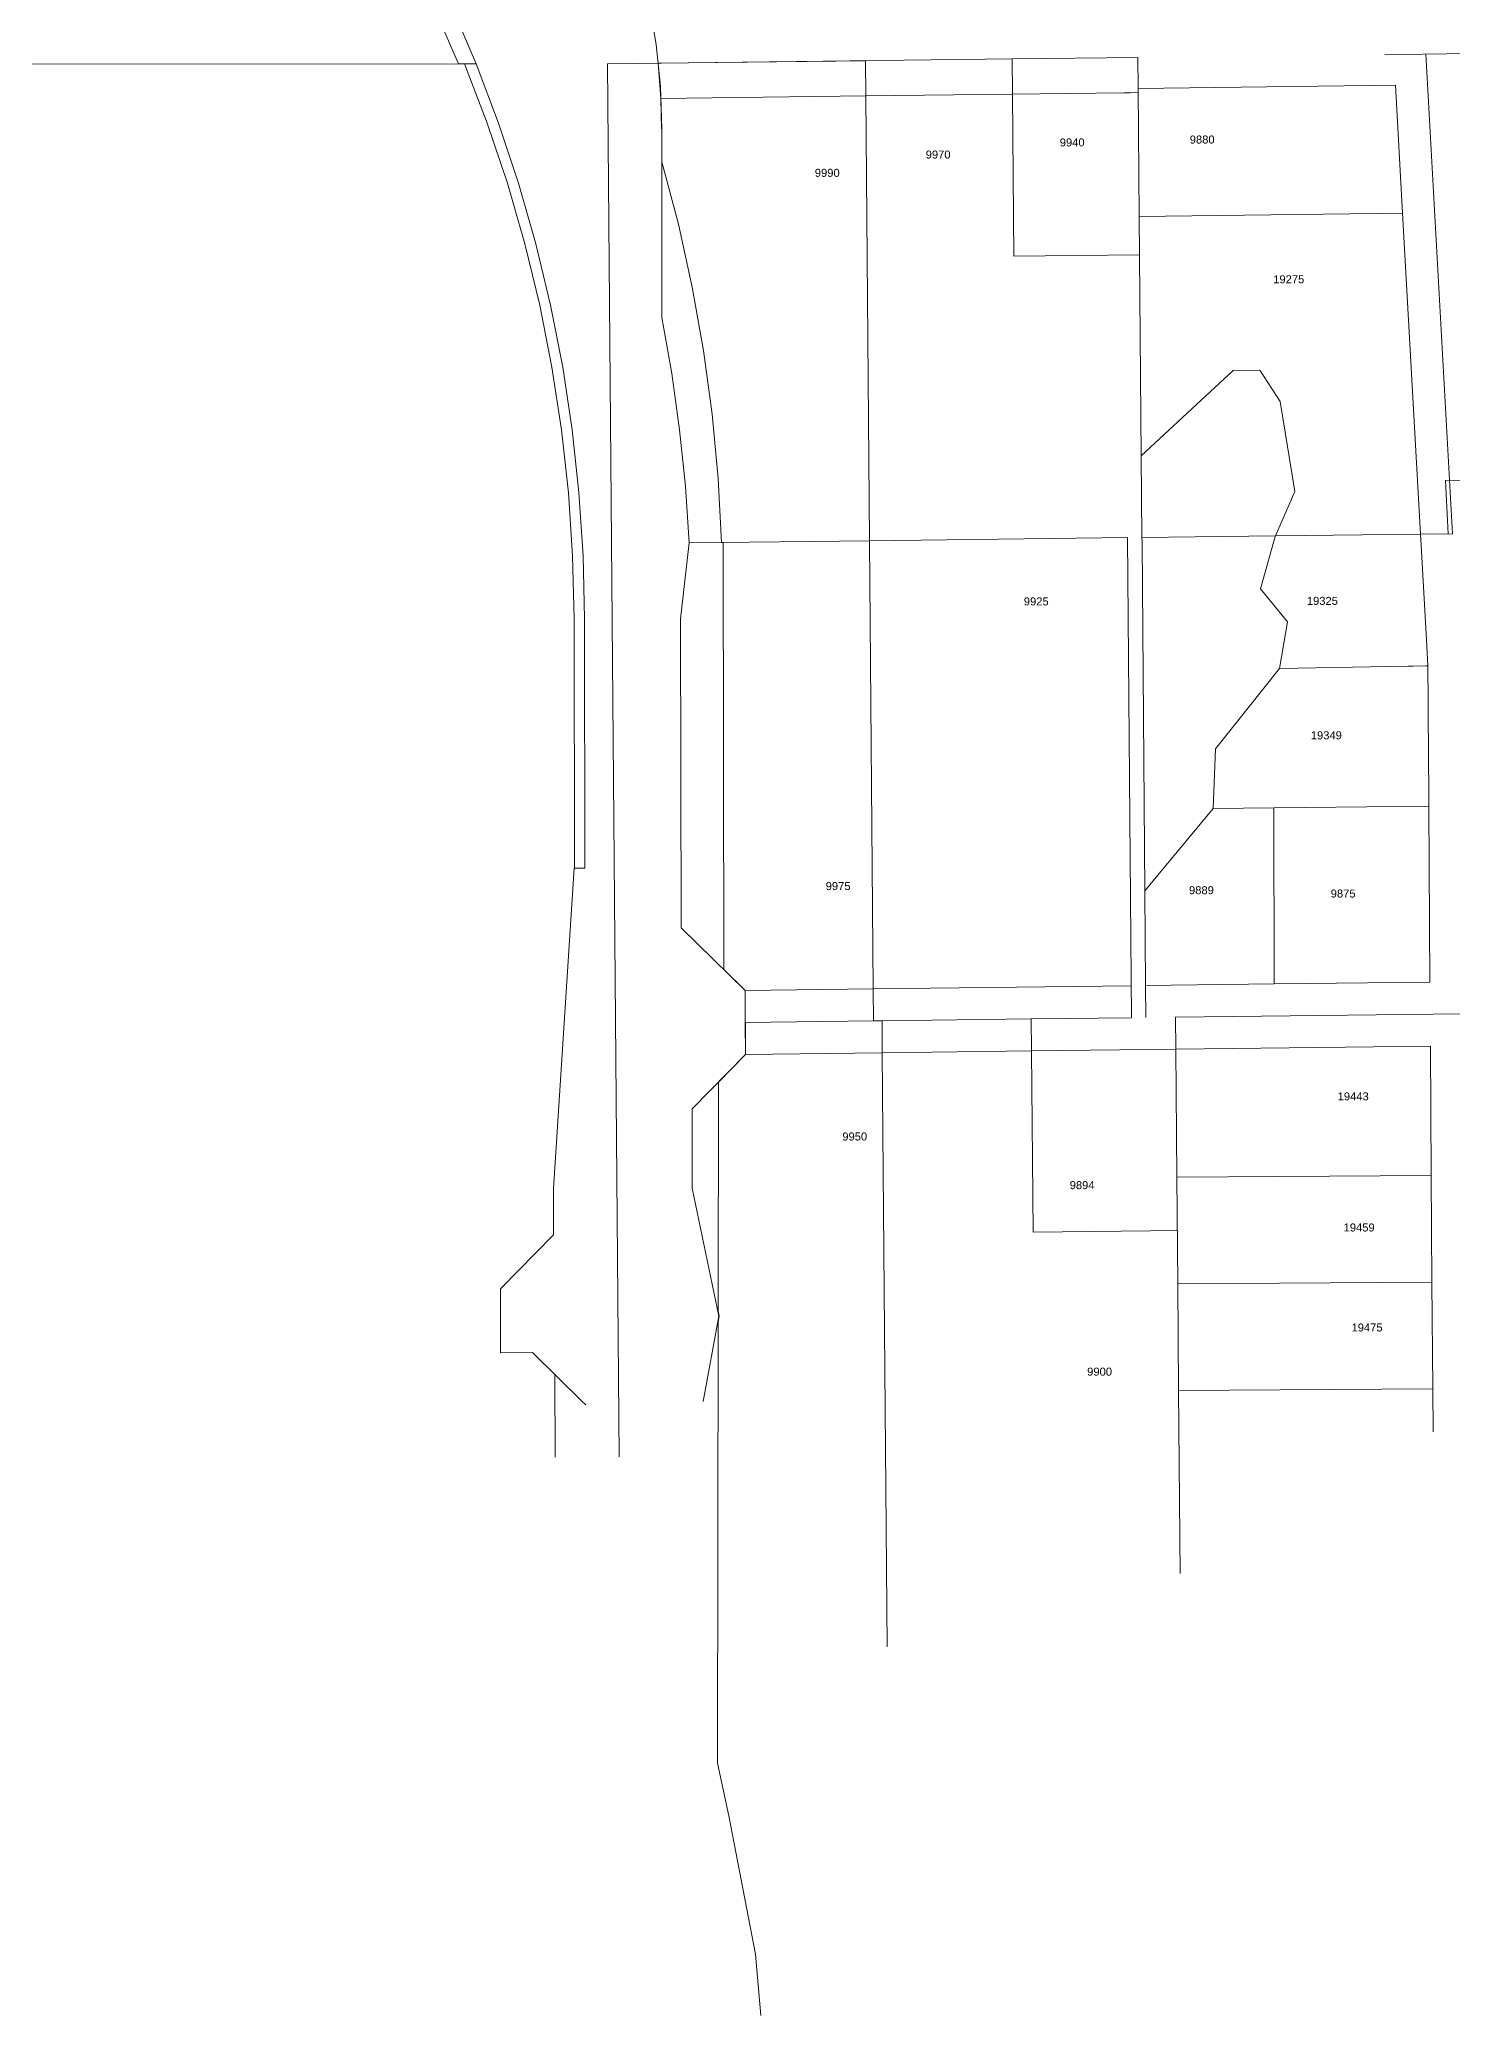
# Model space of a CAD drawing. Header units: feet. Extents: x 865220 to 2821149, y -2240498 to 944432.
# Drawn here: x 2814532 to 2815857, y 936059 to 937911 of the extents above; entities that cross this region are included whole.
import ezdxf
from ezdxf.enums import TextEntityAlignment as Align

# ---------------------------------------------------------------- set-up
doc = ezdxf.new("R2010")
doc.units = ezdxf.units.FT
doc.header["$LTSCALE"] = 0.015
doc.header["$MEASUREMENT"] = 0
doc.layers.add('Dakota County Addresses', color=7, linetype='Continuous')
doc.layers.add('Dakota County Parcels', color=7, linetype='Continuous')
doc.styles.add('Dimensions 100', font='arial.ttf')

# ---------------------------------------------------------------- blocks, each defined once
blk = doc.blocks.new('ACMAP_ANN_TEMPLATE_Dakota County Addresses')
at = {"layer": 'Dakota County Addresses', "style": 'Dimensions 100'}
blk.add_attdef('DakotaCountyAddress', text='', height=50, dxfattribs=at).set_placement((0, 0), align=Align.CENTER)

msp = doc.modelspace()

# ---------------------------------------------------------------- linework, layer by layer
at = {"layer": 'Dakota County Parcels', "lineweight": 5}
for p, q in [((2815828.8, 937897), (2816111.3, 937900.5)), ((2813730.3, 937886.9), (2814924.5, 937887.7)), ((2814924.5, 937887.7), (2814930.2, 937887.7)), ((2815064.2, 937887.8), (2815443.6, 937892.4)), ((2815075, 936582.1), (2815064.2, 937887.8)), ((2815111.7, 937888.4), (2815306.1, 937890.7)), ((2815443.6, 937892.4), (2815561.6, 937893.8)), ((2815443.6, 937892.4), (2815443.9, 937859.4)), ((2815561.9, 937864.8), (2815561.6, 937893.8)), ((2815793.1, 937896.6), (2815828.8, 937897)), ((2815831.5, 937897.1), (2815856.5, 937447.4)), ((2815561.9, 937864.8), (2815803.1, 937867.7)), ((2815562.8, 937744.8), (2815561.9, 937864.8)), ((2815803.1, 937867.7), (2815809.8, 937747.8)), ((2815306.4, 937857.7), (2815114.2, 937855.4)), ((2815114.2, 937855.4), (2815114.9, 937827)), ((2815306.4, 937857.7), (2815443.9, 937859.4)), ((2815309.8, 937440.8), (2815306.4, 937857.7)), ((2815443.9, 937859.4), (2815445.2, 937707.4)), ((2815115, 937826.9), (2815115.1, 937795.8)), ((2815115.2, 937650.2), (2815115.1, 937795.8)), ((2815809.8, 937747.8), (2815562.8, 937744.8)), ((2815564.7, 937520.4), (2815562.8, 937744.8)), ((2815809.8, 937747.8), (2815826.5, 937447)), ((2815445.2, 937707.4), (2815563.1, 937708.8)), ((2815564.7, 937520.4), (2815650.8, 937600.3)), ((2815650.8, 937600.3), (2815675.9, 937600.6)), ((2815675.9, 937600.6), (2815695, 937571.4)), ((2815695, 937571.4), (2815708.6, 937487)), ((2815565.3, 937443.9), (2815564.7, 937520.4)), ((2815708.6, 937487), (2815690.4, 937445.4)), ((2815132.7, 937367.7), (2815140.8, 937438.7)), ((2815140.8, 937438.7), (2815309.8, 937440.8)), ((2815172.6, 937439.1), (2815171, 937439.1)), ((2815172.6, 937439.1), (2815173.3, 937038.8)), ((2815309.8, 937440.8), (2815551.8, 937443.7)), ((2815313.3, 937020.8), (2815309.8, 937440.8)), ((2815555.5, 936993.8), (2815551.8, 937443.7)), ((2815690.4, 937445.4), (2815565.3, 937443.9)), ((2815826.5, 937447), (2815690.4, 937445.4)), ((2815856.5, 937447.4), (2815826.5, 937447)), ((2815701.8, 937364.9), (2815676.6, 937395.7)), ((2815033.1, 937133.7), (2815032.8, 937367.4)), ((2815043, 937133.8), (2815042.7, 937367.5)), ((2815133.1, 937078.1), (2815132.7, 937367.7)), ((2815694.4, 937321.2), (2815701.8, 937364.9)), ((2815694.4, 937321.2), (2815634.3, 937245.9)), ((2815634.3, 937245.9), (2815632.2, 937189.7)), ((2815632.2, 937189.7), (2815568.1, 937112.7)), ((2815689, 937190.4), (2815632.2, 937189.7)), ((2815834.3, 937192.1), (2815689, 937190.4)), ((2815835.4, 937027.1), (2815834.3, 937192.1)), ((2815013.5, 936833.8), (2815033, 937133.8)), ((2815568.8, 937023.9), (2815568.1, 937112.7)), ((2815133.1, 937078.1), (2815193.1, 937019.4)), ((2815173.3, 937038.8), (2815193.3, 937019.2)), ((2815193.1, 937019.4), (2815313.3, 937020.8)), ((2815193.2, 936989.4), (2815193.1, 937019.4)), ((2815193.3, 937019.2), (2815193.4, 936959.2)), ((2815313.3, 937020.8), (2815555.3, 937023.8)), ((2815313.6, 936990.8), (2815313.3, 937020.8)), ((2815568.8, 937023.9), (2815689.4, 937025.4)), ((2815569, 936993.9), (2815568.8, 937023.9)), ((2815689.4, 937025.4), (2815835.4, 937027.1)), ((2815321.6, 936990.9), (2815461.5, 936992.6)), ((2815461.5, 936992.6), (2815555.5, 936993.8)), ((2815461.5, 936992.6), (2815461.8, 936962.6)), ((2815596.8, 936994.3), (2815865.6, 936997.5)), ((2815597.1, 936964.3), (2815596.8, 936994.3)), ((2815193.2, 936989.4), (2815313.6, 936990.8)), ((2815193.4, 936959.4), (2815193.2, 936989.4)), ((2815313.6, 936990.8), (2815321.6, 936990.9)), ((2815321.8, 936960.9), (2815321.6, 936990.9)), ((2815143.4, 936908.3), (2815193.4, 936959.4)), ((2815193.4, 936959.2), (2815168.1, 936933.3)), ((2815193.4, 936959.4), (2815321.8, 936960.9)), ((2815321.8, 936960.9), (2815461.8, 936962.6)), ((2815326.4, 936404.1), (2815321.8, 936960.9)), ((2815461.8, 936962.6), (2815571.8, 936964)), ((2815461.8, 936962.6), (2815463.2, 936792.7)), ((2815571.8, 936964), (2815597.1, 936964.3)), ((2815597.1, 936964.3), (2815835.8, 936967.2)), ((2815598.1, 936844.4), (2815597.1, 936964.3)), ((2815835.8, 936967.2), (2815836.6, 936846)), ((2815168.1, 936933.3), (2815167.8, 936718.7)), ((2815143.5, 936834), (2815143.4, 936908.3)), ((2815598.1, 936844.4), (2815836.6, 936846)), ((2815598.9, 936744.4), (2815598.1, 936844.4)), ((2815836.6, 936846), (2815837.3, 936746)), ((2815013.6, 936790.4), (2815013.5, 936833.8)), ((2815143.5, 936834), (2815168.7, 936714)), ((2814963.7, 936739.7), (2815013.6, 936790.4)), ((2815463.2, 936792.7), (2815573.2, 936794)), ((2815573.2, 936794), (2815598.5, 936794.3)), ((2814963.8, 936679.7), (2814963.7, 936739.7)), ((2815598.9, 936744.4), (2815837.3, 936746)), ((2815599.7, 936644.4), (2815598.9, 936744.4)), ((2815837.3, 936746), (2815838, 936646)), ((2815153.8, 936634), (2815168.7, 936714)), ((2814993.8, 936680.1), (2814963.8, 936679.7)), ((2815015, 936581.8), (2815014.9, 936659.3)), ((2815599.7, 936644.4), (2815838, 936646)), ((2815601.1, 936472.9), (2815599.7, 936644.4)), ((2815838, 936646), (2815838.3, 936605.6))]:
    msp.add_line(p, q, dxfattribs=at)
for points in [[(2814940.9, 937887.7), (2814918.4, 937940.2), (2814893.8, 937991.6), (2814867.1, 938042.1), (2814838.3, 938091.4), (2814807.6, 938139.5), (2814774.9, 938186.2), (2814740.3, 938231.6), (2814703.9, 938275.6), (2814665.7, 938318), (2814625.8, 938358.8), (2814584.2, 938398), (2814541.1, 938435.4)], [(2814924.5, 937887.7), (2814902.2, 937938.8), (2814877.7, 937988.9), (2814851.1, 938038), (2814822.4, 938085.8), (2814791.6, 938132.4), (2814758.9, 938177.6), (2814724.3, 938221.3), (2814687.8, 938263.5), (2814649.6, 938304.1), (2814609.6, 938343), (2814568, 938380.2), (2814524.8, 938415.5)], [(2815115, 937826.9), (2815113.7, 937866.5), (2815109.7, 937906), (2815103.2, 937945.1), (2815094.1, 937983.7), (2815082.6, 938021.6), (2815068.5, 938058.7), (2815052.1, 938094.8), (2815033.4, 938129.7), (2815012.4, 938163.3), (2814989.2, 938195.5), (2814964, 938226.1), (2814936.9, 938255), (2814907.9, 938282.1), (2814877.2, 938307.2), (2814844.9, 938330.2)], [(2815032.8, 937367.4), (2815031.4, 937426.7), (2815027.5, 937485.8), (2815021.1, 937544.8), (2815012.1, 937603.4), (2815000.6, 937661.5), (2814986.7, 937719.2), (2814970.3, 937776.1), (2814951.4, 937832.3), (2814930.2, 937887.7)], [(2814930.2, 937887.7), (2814936.6, 937887.7), (2814940.9, 937887.7)], [(2815042.7, 937367.5), (2815041.3, 937426.8), (2815037.4, 937485.9), (2815031, 937544.8), (2815022.2, 937603.4), (2815010.8, 937661.5), (2814996.9, 937719.1), (2814980.7, 937776.1), (2814962, 937832.3), (2814940.9, 937887.7)], [(2815111.7, 937888.4), (2815111.7, 937888.3), (2815114.2, 937855.4)], [(2815306.4, 937857.7), (2815306.1, 937890.7), (2815306.1, 937890.7)], [(2815443.9, 937859.4), (2815548.4, 937860.6), (2815554.3, 937860.7), (2815561.9, 937860.8)], [(2815171, 937439.1), (2815167.9, 937499.3), (2815162.3, 937559.4), (2815154.2, 937619.2), (2815143.6, 937678.6), (2815130.6, 937737.5), (2815115.1, 937795.8)], [(2815140.8, 937438.7), (2815137.3, 937491.9), (2815131.8, 937544.9), (2815124.4, 937597.7), (2815115.2, 937650.2)], [(2815849.9, 937497.3), (2815879.9, 937497.7), (2815879.9, 937497.7)], [(2815852.6, 937447), (2815852.5, 937447.3), (2815849.9, 937497.3)], [(2815568.1, 937112.7), (2815565.4, 937438.9), (2815565.3, 937443.9)], [(2815676.6, 937395.7), (2815689, 937440.4), (2815690.4, 937445.4)], [(2815833.4, 937323.6), (2815832, 937348), (2815826.8, 937442), (2815826.5, 937447)], [(2815833.4, 937323.6), (2815831.5, 937323.6), (2815819.6, 937323.4), (2815814.5, 937323.3), (2815796.9, 937323), (2815694.4, 937321.2)], [(2815834.3, 937192.1), (2815833.9, 937250.4), (2815833.8, 937270.3), (2815833.6, 937298.2), (2815833.4, 937316.2), (2815833.4, 937323.6)], [(2815689.4, 937025.4), (2815689.3, 937035.4), (2815689, 937180.4), (2815689, 937190.4)], [(2815033, 937133.8), (2815039, 937133.8), (2815043, 937133.8)], [(2815167.8, 936718.7), (2815168.8, 936713.9), (2815167.8, 936708.4)], [(2815167.8, 936708.4), (2815167.2, 936295.1), (2815177.9, 936245.8), (2815202.9, 936116.1), (2815207.9, 936058.6)], [(2815043.8, 936630.8), (2815039.8, 936634.7), (2814993.8, 936680.1)]]:
    msp.add_lwpolyline(points, dxfattribs=at)

# ---------------------------------------------------------------- block references
at = {"layer": 'Dakota County Addresses', "lineweight": 5, "xscale": 0.15, "yscale": 0.15, "zscale": 0.15}
for p, values in [((2815499.9, 937810.4), {'DakotaCountyAddress': '9940'}), ((2815621.8, 937813.1), {'DakotaCountyAddress': '9880'}), ((2815270.2, 937781.9), {'DakotaCountyAddress': '9990'}), ((2815374.2, 937799), {'DakotaCountyAddress': '9970'}), ((2815703, 937682.1), {'DakotaCountyAddress': '19275'}), ((2815466.2, 937380.2), {'DakotaCountyAddress': '9925'}), ((2815734.5, 937380.7), {'DakotaCountyAddress': '19325'}), ((2815738.2, 937254.7), {'DakotaCountyAddress': '19349'}), ((2815280.4, 937113.4), {'DakotaCountyAddress': '9975'}), ((2815621.1, 937109.5), {'DakotaCountyAddress': '9889'}), ((2815754, 937106.4), {'DakotaCountyAddress': '9875'}), ((2815763.4, 936916.3), {'DakotaCountyAddress': '19443'}), ((2815296, 936878.7), {'DakotaCountyAddress': '9950'}), ((2815509.2, 936833.1), {'DakotaCountyAddress': '9894'}), ((2815769, 936793.4), {'DakotaCountyAddress': '19459'}), ((2815776.4, 936699.7), {'DakotaCountyAddress': '19475'}), ((2815525.6, 936658.3), {'DakotaCountyAddress': '9900'})]:
    msp.add_blockref('ACMAP_ANN_TEMPLATE_Dakota County Addresses', p, dxfattribs=at).add_auto_attribs(values)

doc.saveas('drawing.dxf')
